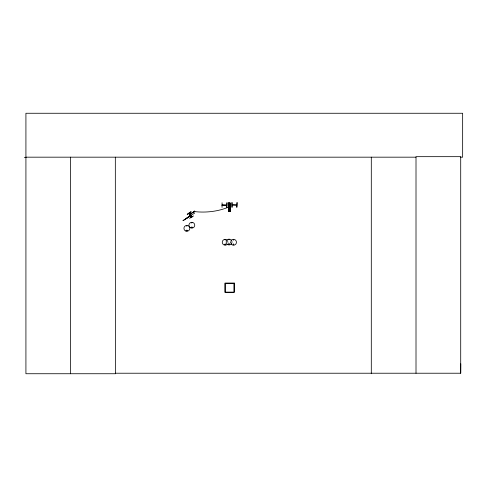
<?xml version="1.0" encoding="UTF-8"?>
<svg xmlns="http://www.w3.org/2000/svg" width="487" height="487" viewBox="0 0 487 487"><rect width="100%" height="100%" fill="white"/><g stroke="black" fill="none" stroke-linecap="round" stroke-linejoin="round"><path stroke-width="0.37" stroke-dasharray="2.44 1.83" d="M230.643 241.497L230.643 243.031M227.746 240.779L228.038 243.031A2.946 2.946 0 0 0 227.721 240.791L228.026 241.503M230.716 243.013A2.892 2.892 0 0 1 230.716 241.515"/><path stroke-width="0.73" d="M460.373 157.173L462.65 157.173L462.65 113.264L25.921 113.264L25.921 373.736L115.395 373.736L115.334 373.225L460.708 373.225L460.775 363.807M229.657 206.61C229.219 205.295 228.64 207.547 229.657 206.61A45.267 27.966 0 0 1 194.745 211.614M186.631 225.865L187.057 226.114L186.716 225.767M186.564 230.521C187.398 229.572 187.002 231.453 186.612 230.595M187.282 230.631C186.223 228.914 186.698 232.262 187.27 230.296M191.592 222.784L192.091 222.717L191.628 222.912M192.115 227.447C191.677 226.236 191.342 228.427 192.164 227.374M225.487 244.444C224.55 245.296 225.189 243.616 225.414 244.304M225.578 244.547C224.909 242.812 224.464 245.953 225.621 244.444M228.653 244.109C229.627 245.618 229.389 243.098 228.793 243.926M233.06 244.444C234.545 243.031 233.255 246.16 233.212 244.145M233.79 244.444C232.683 245.338 233.906 243.293 233.65 244.681M190.673 215.151L190.301 215.418L190.094 215.011M222.072 205.009L222.529 204.99M236.737 205.015L232.244 204.79M192.164 227.691C192.298 225.901 190.721 228.147 192.055 227.733M224.994 239.671L225.39 239.975L224.97 239.732M228.866 243.999C228.927 245.259 229.651 243.652 229.018 243.957M226.303 204.984L226.723 205.009M226.632 205.222L222.121 205.173M191.026 211.748L187.172 214.371L191.014 211.729M189.382 214.463L193.643 211.79M189.449 214.572L193.777 212.015M190.015 215.059L190.508 214.877M190.113 215.23L190.557 214.956M190.18 215.339L190.624 215.071M190.265 215.455L190.721 215.236M186.905 217.835L194.69 213.099M190.411 215.82L190.813 215.607M190.825 215.625L184.39 219.728M190.801 215.589L182.942 220.672L187.964 217.561M190.545 216.039L190.922 215.784M193.564 215.93L189.589 218.346M229.024 239.385L229.024 239.878L229.146 239.409M225.097 244.17L224.933 244.577M222.169 204.984L226.686 205.222M229.426 210.999L229.347 211.364M228.391 203.073L230.187 203.042L230.272 211.455L228.482 211.48L228.397 203.073M228.519 203.925L230.071 203.907M228.525 204.491L230.077 204.479M228.537 205.344L230.089 205.331M228.543 206.104L230.095 206.086M228.549 206.957L230.101 206.938M228.592 210.615L230.144 210.603M228.336 210.859L230.406 210.901M24.35 157.356L25.921 157.35M25.921 157.173L416.008 157.173M222.072 202.762L222.042 207.419M232.244 205.021L236.816 205.051M222.054 205.222L226.735 205.222M232.147 207.243L232.086 202.592M194.295 210.871L194.897 211.863M193.406 211.407L194.015 212.405M189.601 212.892L192.018 216.867L189.583 212.904M189.437 212.989L191.854 216.971M189.388 213.02L191.799 217.001M188.932 213.3L191.33 217.287L188.883 213.324M230.047 203.049L230.156 211.455M229.949 203.049L230.034 211.455M229.876 203.049L229.937 211.455M229.761 203.049L229.864 211.455M229.675 203.049L229.73 211.461M229.614 211.461L229.14 211.468M229.024 211.474L228.927 203.067L228.92 211.474M228.811 203.067L228.823 211.474M228.689 203.067L228.726 211.474M228.689 211.48L228.525 203.073L228.586 211.48M460.708 373.225L460.708 156.668L416.008 156.668L416.008 373.225M371.301 157.173L371.301 373.736M231.909 202.592L231.909 207.243M115.328 157.173L115.395 373.736M70.627 157.173L70.627 373.736M230.96 240.791A2.946 2.946 0 0 1 235.404 240.012A2.946 2.946 0 0 1 235.404 244.523A2.946 2.946 0 0 1 230.96 243.737M227.222 244.316A2.898 2.898 0 0 1 223.125 244.316A2.898 2.898 0 0 1 223.125 240.219A2.898 2.898 0 0 1 227.222 240.219M233.267 239.787L233.754 239.914L233.267 239.787M237.059 202.592L236.834 207.243L237.059 202.592M226.985 202.762L226.759 207.419L226.96 202.762M234.271 283.081L224.964 283.081L224.964 292.395L234.271 292.395L234.271 283.081M234.016 283.343L225.219 283.343L225.219 292.133L234.016 292.133L234.016 283.343M191.154 217.391L188.737 213.416L191.135 217.403M185.407 230.899A2.946 2.946 0 0 0 189.82 228.348A2.946 2.946 0 0 0 185.407 225.798A2.946 2.946 0 0 0 185.407 230.899M190.393 227.715A2.91 2.91 0 0 0 194.757 225.195A2.91 2.91 0 0 0 190.393 222.681A2.91 2.91 0 0 0 190.393 227.715M227.636 244.565A2.91 2.91 0 0 0 231.995 242.051A2.91 2.91 0 0 0 227.636 239.531A2.91 2.91 0 0 0 227.636 244.565"/></g></svg>
